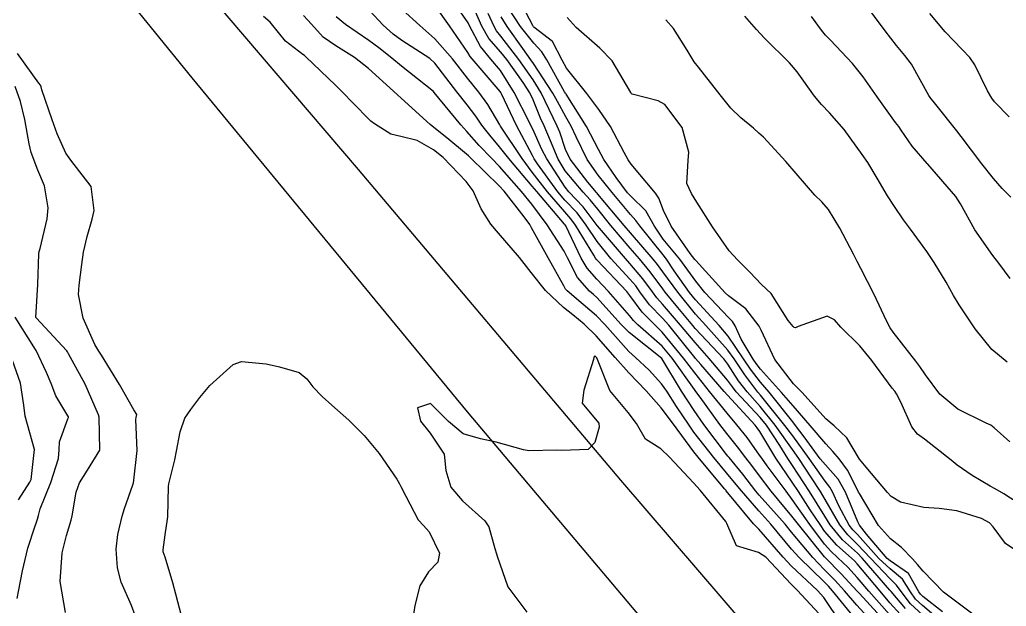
# Model space of a CAD drawing. Header units: metres. Extents: x 298520 to 308411, y 7433745 to 7450750.
# Drawn here: x 300236.3 to 300296.2, y 7449003.3 to 7449038.9 of the extents above; entities that cross this region are included whole.
import ezdxf

# ---------------------------------------------------------------- set-up
doc = ezdxf.new("R2010")
doc.units = ezdxf.units.M
doc.header["$LTSCALE"] = 10
for name, color, linetype in [('Curvas de Nivel 1m', 11, 'Continuous'), ('Curvas de Nivel 5m', 15, 'Continuous'), ('Linha Férrea', 251, 'TRACKS')]:
    doc.layers.add(name, color=color, linetype=linetype)
doc.linetypes.add('TRACKS', pattern='A,0.15,[130,ltypeshp.shx,S=0.25,R=0,X=0,Y=0],0.15', length=0.3)

msp = doc.modelspace()

# ---------------------------------------------------------------- linework, layer by layer
at = {"layer": 'Curvas de Nivel 1m', "flags": 128}
for points, elevation in [([(300290.082, 7449003.135), (300289.196, 7449004.179), (300289.17, 7449004.216), (300289.134, 7449004.251), (300287.449, 7449006.197), (300287.156, 7449006.491), (300286.259, 7449007.308), (300285.512, 7449008.225), (300285.181, 7449008.744), (300284.247, 7449010.24), (300283.219, 7449011.82), (300282.944, 7449012.253), (300282.461, 7449013.027), (300281.633, 7449014.266), (300281.25, 7449014.74), (300279.811, 7449016.292), (300279.572, 7449016.592), (300279.28, 7449017.001), (300278.173, 7449018.311), (300277.307, 7449019.288), (300276.43, 7449020.329), (300275.336, 7449021.606), (300274.989, 7449021.995), (300274.718, 7449022.349), (300274.137, 7449023.145), (300273.36, 7449024.069), (300273.096, 7449024.373), (300271.393, 7449026.363), (300271.373, 7449026.39), (300270.521, 7449027.52), (300269.659, 7449028.416), (300269.417, 7449028.7), (300268.31, 7449030.427), (300268.02, 7449031.003), (300267.461, 7449032.22), (300267.348, 7449032.441), (300267.24, 7449032.667), (300266.337, 7449034.451), (300265.503, 7449035.78), (300264.912, 7449036.469), (300264.283, 7449037.241), (300263.632, 7449038.489), (300263.536, 7449038.681), (300262.293, 7449040.503)], 719), ([(300295.067, 7449002.11), (300293.117, 7449003.583), (300292.375, 7449004.137), (300291.142, 7449005.416), (300290.812, 7449005.817), (300290.509, 7449006.16), (300289.838, 7449006.848), (300289.165, 7449007.37), (300288.434, 7449008.187), (300287.278, 7449010.123), (300287.231, 7449010.2), (300287.204, 7449010.269), (300286.548, 7449011.542), (300286.06, 7449012.217), (300285.669, 7449012.665), (300285.232, 7449013.135), (300284.282, 7449014.24), (300283.261, 7449015.441), (300282.544, 7449016.257), (300281.287, 7449017.662), (300281.018, 7449018.002), (300280.83, 7449018.277), (300280.11, 7449019.489), (300279.749, 7449020.294), (300279.579, 7449020.55), (300279.328, 7449020.799), (300277.898, 7449022.314), (300277.35, 7449022.998), (300276.375, 7449024.33), (300275.381, 7449025.555), (300274.846, 7449026.348), (300274.314, 7449027.268), (300273.411, 7449028.168), (300273.209, 7449028.372), (300272.511, 7449029.295), (300271.769, 7449030.387), (300271.449, 7449030.988), (300270.726, 7449032.397), (300269.482, 7449034.357), (300269.463, 7449034.39), (300269.452, 7449034.41), (300269.393, 7449034.502), (300268.314, 7449036.428), (300268.004, 7449036.919), (300267.523, 7449037.445), (300266.721, 7449038.448), (300265.56, 7449040.238)], 723), ([(300297.156, 7449006.398), (300296.151, 7449007.084), (300295.395, 7449008.107), (300295.176, 7449008.333), (300294.688, 7449008.607), (300293.187, 7449009.069), (300292.11, 7449009.22), (300291.19, 7449009.28), (300289.779, 7449009.586), (300289.199, 7449009.931), (300288.977, 7449010.182), (300287.693, 7449011.72), (300287.277, 7449012.199), (300287.224, 7449012.308), (300286.515, 7449013.49), (300285.743, 7449014.222), (300285.249, 7449014.645), (300283.799, 7449016.245), (300283.278, 7449016.766), (300282.154, 7449018.261), (300281.319, 7449020.031), (300281.207, 7449020.272), (300280.383, 7449021.334), (300279.341, 7449022.122), (300279.132, 7449022.302), (300277.362, 7449024.253), (300277.303, 7449024.321), (300277.005, 7449024.687), (300275.854, 7449026.335), (300275.402, 7449027.289), (300275.103, 7449028.038), (300274.917, 7449028.347), (300273.439, 7449030.109), (300273.255, 7449030.372), (300273.015, 7449030.807), (300272.169, 7449032.383), (300271.473, 7449033.426), (300270.739, 7449034.397), (300269.506, 7449035.92), (300269.239, 7449036.414), (300268.651, 7449037.55), (300267.533, 7449038.411), (300267.504, 7449038.44), (300267.459, 7449038.515), (300266.461, 7449040.451)], 724), ([(300296.473, 7449028.094), (300295.949, 7449028.633), (300295.424, 7449029.229), (300294.705, 7449030.117), (300293.458, 7449031.776), (300293.183, 7449032.133), (300291.907, 7449033.718), (300291.568, 7449034.149), (300291.485, 7449034.277), (300290.432, 7449036.166), (300290.043, 7449036.697), (300289.524, 7449037.307), (300288.839, 7449038.187), (300287.55, 7449039.939)], 729), ([(300289.001, 7449002.181), (300287.285, 7449004.044), (300287.141, 7449004.2), (300286.181, 7449005.252), (300285.202, 7449006.229), (300285.18, 7449006.256), (300285.153, 7449006.279), (300283.581, 7449008.246), (300283.18, 7449008.743), (300281.93, 7449010.263), (300281.212, 7449011.198), (300280.755, 7449011.814), (300280.394, 7449012.282), (300279.882, 7449012.943), (300279.238, 7449013.76), (300278.819, 7449014.304), (300277.626, 7449015.958), (300277.355, 7449016.319), (300277.274, 7449016.432), (300275.927, 7449018.334), (300275.304, 7449019.053), (300273.829, 7449020.362), (300273.576, 7449020.617), (300273.328, 7449020.914), (300272.064, 7449022.383), (300271.35, 7449023.118), (300270.753, 7449023.795), (300270.4, 7449024.404), (300269.458, 7449026.353), (300269.422, 7449026.42), (300269.408, 7449026.435), (300269.393, 7449026.456), (300267.707, 7449028.437), (300267.418, 7449028.777), (300266.01, 7449030.454), (300265.45, 7449031.149), (300264.853, 7449031.865), (300264.368, 7449032.476), (300263.999, 7449033.013), (300263.475, 7449033.7), (300262.846, 7449034.496), (300261.509, 7449036.24), (300261.222, 7449036.513), (300259.524, 7449037.612), (300258.989, 7449037.999), (300258.378, 7449038.547), (300257.546, 7449039.419)], 716), ([(300289.112, 7449002.78), (300287.857, 7449004.193), (300287.141, 7449005.02), (300286.583, 7449005.644), (300285.977, 7449006.218), (300285.549, 7449006.616), (300285.161, 7449007.049), (300284.263, 7449008.239), (300283.195, 7449009.752), (300282.834, 7449010.254), (300281.68, 7449011.804), (300281.349, 7449012.269), (300281.225, 7449012.452), (300280.474, 7449013.52), (300279.84, 7449014.291), (300279.253, 7449014.986), (300278.186, 7449016.311), (300277.284, 7449017.451), (300276.606, 7449018.327), (300275.316, 7449019.903), (300274.861, 7449020.347), (300274.094, 7449021.122), (300273.341, 7449022.143), (300273.166, 7449022.372), (300271.362, 7449024.273), (300271.308, 7449024.337), (300271.277, 7449024.391), (300271.172, 7449024.587), (300270.063, 7449026.41), (300269.777, 7449026.795), (300269.401, 7449027.211), (300268.363, 7449028.431), (300267.431, 7449029.623), (300266.817, 7449030.446), (300265.513, 7449032.409), (300265.481, 7449032.46), (300265.463, 7449032.499), (300264.733, 7449033.729), (300264.18, 7449034.48), (300263.496, 7449035.329), (300262.591, 7449036.499), (300261.525, 7449037.717), (300260.608, 7449038.519), (300259.547, 7449039.488)], 717), ([(300289.743, 7449002.805), (300289.123, 7449003.491), (300288.541, 7449004.186), (300287.149, 7449005.855), (300286.987, 7449006.038), (300286.799, 7449006.205), (300285.919, 7449006.977), (300285.169, 7449007.841), (300284.888, 7449008.233), (300284.285, 7449009.14), (300283.582, 7449010.246), (300283.208, 7449010.799), (300282.21, 7449012.26), (300281.239, 7449013.878), (300281.084, 7449014.115), (300280.953, 7449014.274), (300279.27, 7449016.085), (300279.078, 7449016.302), (300277.663, 7449017.942), (300277.332, 7449018.32), (300277.294, 7449018.367), (300275.712, 7449020.336), (300275.327, 7449020.762), (300274.552, 7449021.569), (300273.963, 7449022.361), (300273.705, 7449022.723), (300273.351, 7449023.135), (300272.203, 7449024.382), (300271.378, 7449025.404), (300270.708, 7449026.4), (300270.145, 7449027.153), (300269.408, 7449027.927), (300268.976, 7449028.424), (300267.748, 7449030.127), (300267.544, 7449030.438), (300267.509, 7449030.505), (300267.445, 7449030.638), (300266.473, 7449032.45), (300265.561, 7449034.38), (300265.523, 7449034.46), (300265.484, 7449034.516), (300263.782, 7449036.486), (300263.668, 7449036.642), (300263.517, 7449036.873), (300262.405, 7449038.501), (300261.551, 7449039.688)], 718), ([(300286.194, 7449002.214), (300285.127, 7449003.807), (300284.736, 7449004.234), (300283.148, 7449005.73), (300282.656, 7449006.255), (300281.17, 7449007.949), (300281.008, 7449008.109), (300280.853, 7449008.275), (300279.203, 7449010.279), (300279.187, 7449010.3), (300279.094, 7449010.411), (300277.489, 7449012.317), (300277.226, 7449012.647), (300275.997, 7449014.332), (300275.258, 7449015.315), (300274.346, 7449016.354), (300273.807, 7449016.891), (300273.284, 7449017.433), (300272.453, 7449018.378), (300271.313, 7449019.697), (300270.579, 7449020.401), (300269.885, 7449020.969), (300269.333, 7449021.409), (300268.238, 7449022.431), (300267.354, 7449023.541), (300266.648, 7449024.447), (300265.385, 7449025.915), (300264.909, 7449026.467), (300264.325, 7449027.399), (300263.839, 7449028.484), (300263.421, 7449029.062), (300262.029, 7449030.504), (300261.448, 7449030.975), (300260.437, 7449031.537), (300259.455, 7449031.785), (300258.848, 7449031.93), (300257.851, 7449032.554), (300257.629, 7449032.722), (300257.466, 7449032.868), (300255.822, 7449034.577), (300255.488, 7449034.905), (300253.702, 7449036.607), (300253.602, 7449036.696), (300253.514, 7449036.757), (300252.465, 7449037.559), (300251.616, 7449038.629), (300251.534, 7449038.72), (300251.119, 7449039.055)], 713), ([(300287.106, 7449002.428), (300285.646, 7449004.222), (300285.404, 7449004.495), (300285.138, 7449004.761), (300283.619, 7449006.245), (300283.158, 7449006.753), (300281.899, 7449008.263), (300281.185, 7449009.073), (300280.122, 7449010.286), (300279.707, 7449010.791), (300279.214, 7449011.382), (300278.442, 7449012.308), (300277.238, 7449013.852), (300276.903, 7449014.323), (300276.179, 7449015.41), (300275.589, 7449016.337), (300275.277, 7449016.774), (300274.533, 7449017.598), (300273.684, 7449018.364), (300273.298, 7449018.74), (300271.834, 7449020.385), (300271.328, 7449020.9), (300270.523, 7449021.591), (300269.543, 7449022.417), (300269.453, 7449022.527), (300269.346, 7449022.715), (300268.399, 7449024.43), (300267.39, 7449026.251), (300267.276, 7449026.441), (300266.942, 7449026.9), (300265.723, 7449028.457), (300265.418, 7449028.793), (300263.677, 7449030.486), (300263.561, 7449030.605), (300263.445, 7449030.72), (300262.245, 7449031.712), (300261.461, 7449032.325), (300261.235, 7449032.512), (300259.479, 7449034.112), (300259.257, 7449034.309), (300259.012, 7449034.537), (300257.503, 7449035.905), (300256.652, 7449036.569), (300255.52, 7449037.278), (300254.752, 7449037.818), (300254.034, 7449038.595), (300253.541, 7449039.125)], 714), ([(300292.497, 7449002.136), (300291.115, 7449003.323), (300290.68, 7449003.718), (300290.375, 7449004.161), (300289.895, 7449004.923), (300289.147, 7449005.547), (300288.456, 7449006.187), (300287.167, 7449007.627), (300286.886, 7449007.92), (300286.664, 7449008.208), (300286.024, 7449009.383), (300285.646, 7449010.223), (300285.486, 7449010.506), (300285.209, 7449010.875), (300284.228, 7449012.24), (300283.237, 7449013.617), (300282.752, 7449014.255), (300281.27, 7449016.084), (300281.116, 7449016.272), (300280.318, 7449017.319), (300279.687, 7449018.294), (300279.301, 7449018.828), (300277.964, 7449020.314), (300277.33, 7449021.011), (300276.26, 7449022.331), (300275.355, 7449023.578), (300275.032, 7449024.017), (300274.762, 7449024.349), (300273.386, 7449025.932), (300273.009, 7449026.374), (300271.412, 7449028.293), (300271.366, 7449028.345), (300271.329, 7449028.391), (300270.799, 7449029.02), (300269.737, 7449030.407), (300269.449, 7449030.996), (300269.1, 7449032.056), (300268.948, 7449032.418), (300268.46, 7449033.412), (300267.968, 7449034.433), (300267.494, 7449035.212), (300266.609, 7449036.449), (300265.527, 7449037.873), (300265.27, 7449038.203), (300265.121, 7449038.466), (300264.764, 7449039.252)], 721), ([(300292.316, 7449002.933), (300291.12, 7449003.881), (300290.978, 7449004.009), (300290.89, 7449004.154), (300290.257, 7449005.276), (300289.151, 7449006.029), (300288.961, 7449006.182), (300287.704, 7449007.658), (300287.281, 7449008.199), (300287.176, 7449008.4), (300286.438, 7449010.211), (300285.992, 7449011), (300285.219, 7449011.859), (300284.902, 7449012.233), (300283.927, 7449013.552), (300283.409, 7449014.248), (300283.246, 7449014.462), (300281.795, 7449016.265), (300281.279, 7449016.879), (300280.67, 7449017.663), (300280.252, 7449018.286), (300279.313, 7449019.659), (300278.774, 7449020.305), (300277.338, 7449021.867), (300276.969, 7449022.324), (300276.05, 7449023.639), (300275.57, 7449024.338), (300275.367, 7449024.599), (300273.949, 7449026.362), (300273.712, 7449026.681), (300273.4, 7449027.059), (300272.271, 7449028.381), (300271.429, 7449029.435), (300270.771, 7449030.397), (300270.09, 7449031.771), (300269.789, 7449032.407), (300269.469, 7449032.97), (300268.967, 7449033.907), (300268.68, 7449034.422), (300267.509, 7449036.203), (300267.338, 7449036.442), (300266.851, 7449037.115), (300265.908, 7449038.456), (300265.542, 7449039.053)], 722), ([(300296.398, 7449013.256), (300295.461, 7449014.107), (300295.245, 7449014.268), (300294.978, 7449014.381), (300293.259, 7449015.232), (300292.154, 7449016.141), (300291.285, 7449017.33), (300290.955, 7449017.821), (300290.693, 7449018.159), (300289.319, 7449019.916), (300289.151, 7449020.182), (300288.922, 7449020.589), (300288.172, 7449022.192), (300287.359, 7449023.774), (300287.145, 7449024.202), (300286.928, 7449024.646), (300286.09, 7449026.213), (300285.404, 7449027.348), (300285.005, 7449027.823), (300284.581, 7449028.232), (300283.432, 7449029.53), (300282.817, 7449030.256), (300281.458, 7449031.743), (300281.181, 7449031.995), (300280.844, 7449032.279), (300280.09, 7449032.911), (300279.475, 7449033.509), (300278.825, 7449034.307), (300277.508, 7449035.985), (300277.259, 7449036.323), (300276.82, 7449037.027), (300275.998, 7449038.335), (300275.538, 7449038.87)], 726), ([(300296.241, 7449018.096), (300295.304, 7449018.85), (300294.298, 7449020.12), (300293.337, 7449021.563), (300292.994, 7449022.133), (300292.535, 7449022.954), (300291.819, 7449024.145), (300291.373, 7449024.798), (300290.369, 7449026.165), (300289.961, 7449026.734), (300289.406, 7449027.537), (300288.989, 7449028.184), (300288.358, 7449029.261), (300287.782, 7449030.197), (300287.448, 7449030.689), (300286.354, 7449032.211), (300285.473, 7449033.224), (300284.969, 7449033.719), (300284.554, 7449034.234), (300283.505, 7449035.705), (300283.033, 7449036.255), (300281.528, 7449037.754), (300281.27, 7449038.013), (300281.03, 7449038.278), (300280.332, 7449039.08)], 727), ([(300296.42, 7449023.161), (300295.729, 7449024.105), (300295.37, 7449024.568), (300294.274, 7449026.121), (300293.409, 7449027.7), (300293.133, 7449028.133), (300291.432, 7449030.099), (300291.409, 7449030.127), (300291.394, 7449030.151), (300290.482, 7449031.193), (300289.816, 7449032.175), (300289.671, 7449032.383), (300289.468, 7449032.642), (300288.348, 7449034.191), (300287.501, 7449035.412), (300286.867, 7449036.206), (300285.527, 7449037.629), (300285.227, 7449037.922), (300284.982, 7449038.228), (300284.37, 7449039.066)], 728), ([(300243.343, 7449002.726), (300243.112, 7449003.322), (300242.483, 7449004.736), (300242.273, 7449005.607), (300242.182, 7449006.74), (300242.281, 7449007.624), (300242.555, 7449008.736), (300242.696, 7449009.22), (300243.202, 7449010.645), (300243.222, 7449010.711), (300243.226, 7449010.73), (300243.229, 7449010.756), (300243.454, 7449012.727), (300243.374, 7449014.605), (300243.391, 7449014.728), (300243.44, 7449014.912), (300243.258, 7449015.205), (300242.377, 7449016.739), (300241.291, 7449018.518), (300241.141, 7449018.752), (300240.889, 7449019.164), (300240.175, 7449020.761), (300239.906, 7449022.195), (300239.931, 7449022.764), (300240.099, 7449024.026), (300240.196, 7449024.762), (300240.42, 7449025.722), (300240.736, 7449026.757), (300240.859, 7449027.295), (300240.659, 7449028.758), (300239.437, 7449030.356), (300239.123, 7449030.775), (300238.607, 7449031.936), (300238.301, 7449032.787), (300237.67, 7449034.617), (300237.625, 7449034.798), (300237.592, 7449034.896), (300237.495, 7449035.019), (300236.198, 7449036.813)], 712), ([(300239.105, 7449002.892), (300238.781, 7449004.775), (300238.9, 7449006.524), (300238.961, 7449006.773), (300239.001, 7449006.927), (300239.165, 7449007.563), (300239.446, 7449008.501), (300239.511, 7449008.767), (300239.765, 7449010.197), (300239.965, 7449010.762), (300240.436, 7449011.532), (300241.193, 7449012.75), (300241.198, 7449012.775), (300241.148, 7449014.751), (300241.119, 7449014.887), (300240.31, 7449016.76), (300239.291, 7449018.606), (300239.231, 7449018.709), (300239.188, 7449018.772), (300237.323, 7449020.78), (300237.31, 7449020.8), (300237.304, 7449020.82), (300237.326, 7449021.119), (300237.432, 7449022.799), (300237.5, 7449024.669), (300237.516, 7449024.798), (300237.565, 7449024.987), (300238.006, 7449026.791), (300238.061, 7449027.452), (300237.828, 7449028.794), (300237.427, 7449029.748), (300237.027, 7449030.804), (300236.909, 7449031.345), (300236.635, 7449032.808), (300236.39, 7449033.9), (300236.054, 7449034.814)], 711), ([(300285.108, 7449002.537), (300283.493, 7449004.246), (300283.137, 7449004.621), (300281.603, 7449006.265), (300281.156, 7449006.547), (300279.825, 7449006.955), (300279.227, 7449008.299), (300279.175, 7449008.415), (300277.615, 7449010.316), (300277.207, 7449010.771), (300275.747, 7449012.335), (300275.228, 7449012.826), (300274.299, 7449013.42), (300273.746, 7449014.362), (300273.253, 7449015.045), (300272.145, 7449016.381), (300271.338, 7449018.344), (300271.303, 7449018.39), (300271.218, 7449018.467), (300271.173, 7449018.392), (300271.152, 7449018.253), (300270.553, 7449016.401), (300270.459, 7449015.596), (300271.256, 7449014.658), (300271.46, 7449014.388), (300271.495, 7449014.142), (300271.235, 7449013.211), (300270.827, 7449012.798), (300269.228, 7449012.728), (300268.893, 7449012.758), (300267.227, 7449012.714), (300266.898, 7449012.773), (300265.235, 7449013.24), (300264.281, 7449013.431), (300263.242, 7449013.742), (300262.343, 7449014.499), (300261.264, 7449015.587), (300260.464, 7449015.315), (300260.647, 7449014.516), (300261.242, 7449013.78), (300262.084, 7449012.501), (300262.189, 7449011.524), (300262.492, 7449010.497), (300263.191, 7449009.675), (300264.552, 7449008.469), (300264.799, 7449008.095), (300265.156, 7449006.793), (300265.253, 7449006.459), (300265.297, 7449006.313), (300265.952, 7449004.452), (300267.11, 7449002.915)], 712), ([(300236.261, 7449009.741), (300236.956, 7449010.802), (300237.027, 7449010.979), (300237.223, 7449012.8), (300236.668, 7449014.806), (300236.592, 7449015.474), (300236.378, 7449016.809), (300235.904, 7449018.197)], 709), ([(300246.157, 7449002.689), (300245.808, 7449004.007), (300245.623, 7449004.695), (300245.148, 7449006.253), (300245.037, 7449006.587), (300245.027, 7449006.702), (300245.162, 7449007.615), (300245.305, 7449008.566), (300245.316, 7449008.699), (300245.356, 7449010.543), (300245.375, 7449010.698), (300245.743, 7449012.169), (300245.848, 7449012.694), (300246.059, 7449013.873), (300246.358, 7449014.689), (300246.719, 7449015.225), (300247.265, 7449015.937), (300247.871, 7449016.671), (300249.286, 7449017.952), (300249.795, 7449018.138), (300251.286, 7449017.988), (300252.094, 7449017.812), (300253.281, 7449017.461), (300253.752, 7449017.077), (300254.127, 7449016.597), (300254.676, 7449015.998), (300255.262, 7449015.48), (300256.308, 7449014.569), (300257.239, 7449013.637), (300258.135, 7449012.551), (300259.207, 7449010.985), (300259.368, 7449010.701), (300259.455, 7449010.536), (300259.764, 7449009.961), (300260.507, 7449008.52), (300260.831, 7449008.176), (300261.166, 7449007.805), (300261.792, 7449006.504), (300261.702, 7449005.95), (300261.141, 7449005.361), (300260.604, 7449004.518), (300260.313, 7449003.324), (300260.189, 7449002.524)], 713)]:
    msp.add_lwpolyline(points, dxfattribs=dict(at, elevation=elevation))
at = {"layer": 'Curvas de Nivel 5m', "flags": 128}
for points, elevation in [([(300291.109, 7449002.766), (300290.382, 7449003.427), (300289.815, 7449004.17), (300289.532, 7449004.569), (300289.141, 7449004.95), (300287.954, 7449006.192), (300287.161, 7449007.032), (300286.573, 7449007.615), (300286.098, 7449008.216), (300285.196, 7449009.76), (300284.909, 7449010.233), (300284.372, 7449011.078), (300283.601, 7449012.246), (300283.228, 7449012.786), (300282.176, 7449014.261), (300281.26, 7449015.392), (300280.474, 7449016.282), (300279.949, 7449016.96), (300279.29, 7449017.979), (300279.045, 7449018.302), (300277.32, 7449020.139), (300277.164, 7449020.322), (300276.264, 7449021.401), (300275.494, 7449022.338), (300275.345, 7449022.537), (300274.578, 7449023.574), (300273.934, 7449024.361), (300273.373, 7449025.01), (300272.195, 7449026.382), (300271.403, 7449027.366), (300270.942, 7449027.931), (300270.526, 7449028.403), (300269.432, 7449029.694), (300268.999, 7449030.417), (300268.546, 7449031.516), (300268.148, 7449032.43), (300267.932, 7449032.897), (300267.479, 7449034.012), (300267.276, 7449034.442), (300266.875, 7449035.063), (300265.893, 7449036.456), (300265.517, 7449036.906), (300264.794, 7449037.739), (300264.373, 7449038.477), (300263.561, 7449040.346)], 720), ([(300288.18, 7449002.189), (300287.12, 7449003.343), (300286.383, 7449004.211), (300285.79, 7449004.871), (300285.146, 7449005.519), (300284.454, 7449006.237), (300283.168, 7449007.777), (300282.773, 7449008.254), (300281.199, 7449010.012), (300280.99, 7449010.273), (300280.216, 7449011.288), (300279.369, 7449012.298), (300279.304, 7449012.379), (300279.225, 7449012.48), (300277.849, 7449014.314), (300277.255, 7449015.152), (300276.492, 7449016.328), (300275.293, 7449018.312), (300273.316, 7449019.882), (300272.815, 7449020.375), (300271.339, 7449022.012), (300271.144, 7449022.196), (300270.904, 7449022.397), (300270.174, 7449023.231), (300269.568, 7449024.417), (300269.369, 7449024.826), (300268.329, 7449026.431), (300267.405, 7449027.674), (300266.774, 7449028.446), (300265.436, 7449029.966), (300264.954, 7449030.467), (300264.218, 7449031.246), (300263.459, 7449032.081), (300263.092, 7449032.494), (300261.482, 7449034.456), (300261.434, 7449034.51), (300259.506, 7449036.055), (300258.906, 7449036.539), (300258.127, 7449037.159), (300257.523, 7449037.598), (300256.094, 7449038.574), (300255.54, 7449039.04)], 715), ([(300297.192, 7449009.353), (300296.036, 7449010.098), (300295.515, 7449010.414), (300295.208, 7449010.571), (300294.127, 7449011.208), (300293.22, 7449011.833), (300292.856, 7449012.134), (300291.236, 7449013.418), (300290.806, 7449013.724), (300290.463, 7449014.162), (300289.783, 7449015.654), (300289.521, 7449016.176), (300289.423, 7449016.327), (300289.276, 7449016.507), (300288.036, 7449018.193), (300287.306, 7449019.074), (300286.16, 7449020.217), (300285.76, 7449020.656), (300285.329, 7449020.872), (300283.573, 7449020.248), (300283.404, 7449020.167), (300283.322, 7449020.185), (300283.254, 7449020.251), (300282.966, 7449020.615), (300281.929, 7449022.264), (300281.348, 7449022.808), (300280.622, 7449023.547), (300279.88, 7449024.292), (300279.371, 7449024.84), (300278.357, 7449026.31), (300277.408, 7449027.796), (300277.082, 7449028.323), (300276.815, 7449028.933), (300276.888, 7449030.326), (300276.934, 7449030.839), (300276.524, 7449032.329), (300275.477, 7449033.718), (300275.079, 7449033.946), (300273.483, 7449034.344), (300273.452, 7449034.37), (300273.412, 7449034.443), (300272.269, 7449036.382), (300271.52, 7449037.137), (300270.086, 7449038.404), (300269.542, 7449039.006)], 725), ([(300296.358, 7449032.983), (300295.481, 7449033.892), (300295.305, 7449034.112), (300295.055, 7449034.549), (300294.284, 7449036.122), (300293.977, 7449036.583), (300293.522, 7449037.054), (300292.476, 7449038.141), (300291.544, 7449039.247)], 730), ([(300236.178, 7449003.749), (300236.388, 7449004.807), (300236.51, 7449005.435), (300236.827, 7449006.803), (300236.905, 7449007.055), (300237.169, 7449007.848), (300237.409, 7449008.567), (300237.465, 7449008.796), (300237.583, 7449009.191), (300238.212, 7449010.785), (300238.68, 7449012.24), (300238.728, 7449012.777), (300238.747, 7449013.261), (300239.251, 7449014.643), (300239.287, 7449014.735), (300239.285, 7449014.77), (300239.254, 7449014.838), (300238.533, 7449016.048), (300238.236, 7449016.786), (300237.955, 7449017.465), (300237.334, 7449018.799), (300237.294, 7449018.867), (300236.049, 7449020.813)], 710)]:
    msp.add_lwpolyline(points, dxfattribs=dict(at, elevation=elevation))
at = {"layer": 'Linha Férrea', "flags": 128}
for points in [[(298729.261, 7450749.95), (298734.809, 7450730.65), (298742.343, 7450703.451), (298750.119, 7450676.237), (298757.889, 7450649.199), (298765.189, 7450623.712), (298769.985, 7450606.424), (298776.494, 7450583.287), (298783.055, 7450560.248), (298788.164, 7450542.214), (298793.821, 7450521.584), (298798.125, 7450506.606), (298804.386, 7450484.418), (298809.295, 7450466.837), (298814.551, 7450448.858), (298819.559, 7450431.225), (298826.267, 7450408.649), (298831.926, 7450389.314), (298837.135, 7450370.779), (298842.092, 7450352.398), (298847.802, 7450331.823), (298852.149, 7450316.412), (298858.34, 7450294.769), (298862.969, 7450278.965), (298867.952, 7450260.088), (298870.924, 7450249.95), (298873.722, 7450238.982), (298878.355, 7450222.697), (298882.025, 7450210.358), (298885.603, 7450197.651), (298890.189, 7450181.049), (298894.637, 7450166.006), (298898.995, 7450149.812), (298904.361, 7450131.79), (298908.122, 7450117.709), (298911.93, 7450103.946), (298916.104, 7450089.039), (298920.554, 7450073.399), (298923.212, 7450064.319), (298926.468, 7450052.577), (298930.321, 7450038.956), (298934.723, 7450023.223), (298938.252, 7450011.622), (298941.509, 7449999.193), (298944.399, 7449989.651), (298947.701, 7449977.682), (298952.335, 7449961.49), (298956.967, 7449946.581), (298961.92, 7449929.017), (298965.909, 7449915.258), (298970.082, 7449900.905), (298973.936, 7449887.787), (298977.788, 7449874.853), (298981.549, 7449862.469), (298986.366, 7449847.197), (298989.852, 7449836.37), (298994.575, 7449822.337), (298999.437, 7449807.292), (299004.068, 7449794.269), (299008.7, 7449781.657), (299013.057, 7449770.328), (299018.285, 7449757.718), (299022.322, 7449748.037), (299026.817, 7449737.63), (299031.861, 7449726.852), (299036.814, 7449716.896), (299043.096, 7449705.205), (299047.821, 7449696.534), (299054.335, 7449685.572), (299060.664, 7449675.852), (299069.469, 7449663.104), (299077.541, 7449652.872), (299085.429, 7449643.336), (299089.832, 7449637.784), (299098.728, 7449628.561), (299107.993, 7449618.793), (299117.442, 7449610.031), (299127.077, 7449601.223), (299138.453, 7449591.782), (299150.409, 7449582.651), (299162.779, 7449573.982), (299174.004, 7449567.002), (299185.962, 7449560.295), (299199.698, 7449553.222), (299213.253, 7449547.024), (299227.033, 7449541.5), (299241.999, 7449536.525), (299258.424, 7449531.831), (299277.224, 7449527.814), (299295.935, 7449525.032), (299311.589, 7449523.57), (299326.876, 7449522.883), (299340.975, 7449522.747), (299353.572, 7449523.111), (299369.274, 7449524.069), (299382.826, 7449525.211), (299396.609, 7449526.717), (299414.178, 7449529.501), (299430.969, 7449532.603), (299440.142, 7449534.839), (299451.094, 7449537.487), (299469.666, 7449542.917), (299486.963, 7449547.755), (299510.376, 7449554.83), (299531.414, 7449561.037), (299544.903, 7449564.894), (299559.186, 7449569.068), (299590.197, 7449576.665), (299616.417, 7449582.259), (299645.03, 7449585.805), (299675.251, 7449587.635), (299705.522, 7449586.259), (299732.882, 7449582.825), (299762.581, 7449576.088), (299791.888, 7449566.944), (299816.217, 7449556.896), (299840.774, 7449544.781), (299859.676, 7449534.387), (299878.529, 7449521.308), (299897.376, 7449507.135), (299919.538, 7449486.991), (299927.658, 7449478.626), (299947.133, 7449456.962), (299961.499, 7449437.961), (299971.137, 7449424.784), (299981.869, 7449408.322), (299997.595, 7449383.682), (300016.228, 7449354.96), (300035.864, 7449324.687), (300055.136, 7449295.587), (300073.232, 7449268.397), (300085.868, 7449249.95), (300089.501, 7449244.778), (300101.211, 7449227.647), (300111.197, 7449214.14), (300124.752, 7449194.736), (300135.909, 7449179.759), (300148.296, 7449162.129), (300160.805, 7449144.566), (300173.129, 7449128.481), (300185.523, 7449112.088), (300198.402, 7449095.758), (300207.462, 7449083.98), (300220.094, 7449068.515), (300233.468, 7449051.744), (300246.778, 7449035.349), (300263.478, 7449015.076), (300277.526, 7448998.444), (300292.814, 7448981.501), (300306.688, 7448964.856), (300324.623, 7448944.393), (300340.398, 7448926.517), (300357.9, 7448907.843), (300372.755, 7448891.817), (300392.041, 7448871.054), (300410.717, 7448852.066), (300427.475, 7448834.137), (300439.245, 7448822.858), (300454.898, 7448806.525), (300473.448, 7448788.164), (300493.111, 7448768.808), (300511.705, 7448749.95), (300518.198, 7448743.612), (300525.672, 7448735.984), (300530.889, 7448730.361), (300538.141, 7448723.284), (300543.771, 7448717.624), (300548.924, 7448711.903), (300554.778, 7448706.093), (300562.444, 7448698.573), (300570.483, 7448690.198), (300580.06, 7448680.508), (300590.013, 7448670.628), (300599.102, 7448661.391), (300608.565, 7448651.702), (300616.68, 7448643.32), (300625.581, 7448633.859), (300633.62, 7448625.859), (300641.21, 7448617.858), (300649.582, 7448609.897), (300659.386, 7448599.72), (300667.387, 7448591.231), (300676.098, 7448582.784), (300683.871, 7448574.669), (300691.725, 7448567.153), (300703.33, 7448554.876), (300711.744, 7448546.351), (300718.093, 7448539.767), (300726.506, 7448530.983), (300733.153, 7448523.695), (300741.152, 7448514.418), (300747.426, 7448507.242), (300750.054, 7448504.018), (300758.169, 7448493.99), (300764.854, 7448485.238), (300772.251, 7448475.55), (300781.114, 7448462.855), (300788.178, 7448452.147), (300795.99, 7448439.115), (300802.712, 7448427.661), (300809.137, 7448414.665), (300814.959, 7448402.42), (300819.763, 7448391.601), (300824.722, 7448378.533), (300829.079, 7448366.59), (300833.249, 7448353.858), (300836.592, 7448342.438), (300839.822, 7448330.572), (300842.678, 7448317.912), (300845.758, 7448304.202), (300848.387, 7448291.169), (300849.927, 7448279.903), (300851.843, 7448266.756), (300852.632, 7448254.174), (300852.974, 7448249.95), (300853.718, 7448237.64), (300853.896, 7448226.066), (300854.164, 7448215.145), (300853.836, 7448203.832), (300853.598, 7448192.905), (300852.795, 7448182.25), (300851.991, 7448170.79), (300850.801, 7448159.302), (300849.223, 7448146.768), (300848.151, 7448135.486), (300846.96, 7448124.114), (300845.442, 7448113.546), (300844.222, 7448102.204), (300842.288, 7448090.385), (300840.978, 7448078.33), (300839.608, 7448068.386), (300838.209, 7448056.39), (300836.541, 7448045.166), (300835.023, 7448032.665), (300833.535, 7448020.341), (300832.284, 7448009.205), (300831.094, 7447998.637), (300829.874, 7447985.926), (300828.432, 7447973.713), (300826.546, 7447955.639), (300825.162, 7447943.391), (300824.986, 7447942.247), (300823.836, 7447930.96), (300822.657, 7447919.829), (300821.593, 7447909.075), (300820.243, 7447895.408), (300819.533, 7447885.934), (300818.679, 7447872.07), (300818.298, 7447858.799), (300817.927, 7447851.916), (300817.786, 7447841.862), (300817.933, 7447833.489), (300818.516, 7447815.843), (300820.361, 7447795.876), (300822.449, 7447776.733), (300825.922, 7447758.996), (300827.722, 7447750.217), (300828.687, 7447743.229), (300830.467, 7447731.539), (300833.751, 7447711.152), (300838.977, 7447681.969), (300842.161, 7447664.851), (300846.249, 7447643.566), (300856.898, 7447587.933), (300861.3, 7447564.706), (300863.731, 7447552.015), (300867.081, 7447534.8), (300870.251, 7447518.153), (300879.139, 7447471.406), (300882.717, 7447452.426), (300886.196, 7447433.436), (300890.621, 7447408.952), (300893.065, 7447393.996), (300894.895, 7447382.534), (300896.018, 7447374.923), (300897.056, 7447367.88), (300898.671, 7447355.202), (300899.884, 7447344.173), (300901.155, 7447328.57), (300902.425, 7447306.17), (300902.632, 7447290.927), (300902.643, 7447274.906), (300901.209, 7447249.806), (300899.894, 7447235.454), (300897.424, 7447214.973), (300896.24, 7447207.108, -0.017609), (300893.245, 7447191.067), (300890.79, 7447180.008), (300886.347, 7447162.337), (300883.122, 7447151.267), (300877.521, 7447133.871), (300873.858, 7447123.752), (300865.532, 7447103.056), (300859.822, 7447090.388), (300850.503, 7447071.406), (300846.315, 7447063.106), (300836.805, 7447045.834), (300827.664, 7447031.197), (300815.395, 7447013.014), (300803.069, 7446996.228), (300792.968, 7446983.245), (300781.446, 7446969.292), (300759.63, 7446945.435), (300748.36, 7446933.669), (300737.301, 7446922.447), (300720.178, 7446905.644), (300707.821, 7446893.561), (300697.057, 7446883.028), (300686.376, 7446872.224), (300676.506, 7446862.329), (300660.145, 7446845.845), (300651.989, 7446837.638), (300637.917, 7446823.835), (300624.102, 7446810.419), (300614.955, 7446801.573), (300610.107, 7446796.538), (300599.124, 7446785.64, 0.017844), (300588.776, 7446774.611), (300582.973, 7446768.596), (300572.807, 7446757.15), (300570.635, 7446754.423, -0.018804), (300566.868, 7446749.902, -0.021463), (300565.197, 7446747.771, 0.014089), (300560.744, 7446742.236), (300556.818, 7446737.065), (300549.018, 7446726.402), (300544.903, 7446720.152), (300542.989, 7446717.435), (300540.702, 7446714.014), (300534.516, 7446704.131), (300528.813, 7446694.775), (300525.37, 7446688.688), (300519.775, 7446678.443, 0.017217), (300513.559, 7446666.068), (300510.115, 7446659.471), (300505.35, 7446648.44), (300501.39, 7446638.953, 0.017957), (300498.447, 7446631.125), (300492.383, 7446614.647), (300488.086, 7446600.958), (300484.889, 7446590.082), (300482.448, 7446580.533), (300479.028, 7446566.174), (300474.999, 7446546.195), (300472.245, 7446530.076), (300469.723, 7446510.133), (300467.649, 7446494.09), (300465.343, 7446472.628), (300462.509, 7446448.283), (300460.589, 7446427.75), (300458.173, 7446403.459), (300455.716, 7446377.743), (300453.679, 7446357.578), (300451.179, 7446331.957), (300448.408, 7446302.907), (300446.096, 7446278.461), (300443.948, 7446255.986), (300443.327, 7446249.95), (300441.921, 7446236.026), (300439.714, 7446214.959), (300437.145, 7446189.663), (300434.772, 7446164.489), (300432.986, 7446145.942), (300427.675, 7446092.019), (300425.457, 7446069.071), (300422.052, 7446034.05), (300420.454, 7446017.74), (300416.946, 7445981.751), (300414.159, 7445952.95), (300410.686, 7445916.311), (300408.437, 7445891.812), (300405.718, 7445868.171), (300403.766, 7445842.739), (300401.654, 7445818.651), (300400.337, 7445806.143), (300399.876, 7445801.282), (300399.266, 7445794.558)], [(298905.363, 7450145.031), (298910.207, 7450124.873), (298915.002, 7450108.012), (298921.739, 7450085.266), (298926.98, 7450064.83), (298931.003, 7450051.742), (298934.224, 7450039.953), (298937.65, 7450027.983), (298940.458, 7450017.786), (298943.206, 7450008.624), (298945.866, 7449998.811), (298948.85, 7449988.084), (298952.218, 7449977.183), (298954.849, 7449967.637), (298957.892, 7449956.733), (298961.763, 7449943.848), (298964.896, 7449932.558), (298968.973, 7449920.293), (298972.372, 7449908.382), (298975.8, 7449896.208), (298979.287, 7449884.682), (298982.035, 7449875.079), (298985.463, 7449863.464), (298988.891, 7449853.475), (298994.252, 7449836.792), (298999.642, 7449820.007), (299004.122, 7449806.223), (299009.577, 7449791.55), (299017.072, 7449771.922), (299023.852, 7449755.78), (299031.351, 7449735.099), (299042.615, 7449714.768), (299049.157, 7449702.257), (299057.947, 7449687.795), (299067.128, 7449674.025), (299074.388, 7449663.764), (299083.266, 7449652.271), (299093.226, 7449640.21), (299104.865, 7449628.3), (299116.059, 7449616.929), (299127.188, 7449606.965), (299134.846, 7449600.398), (299146.061, 7449590.999), (299159.8, 7449581.134), (299172.881, 7449572.672), (299188.754, 7449563.553), (299203.487, 7449555.781), (299219.692, 7449548.782), (299229.285, 7449544.979), (299249.695, 7449538.196), (299264.418, 7449534.22), (299286.841, 7449530.183), (299305.276, 7449527.832), (299319.472, 7449527.113), (299340.209, 7449526.73), (299362.575, 7449527.496), (299380.335, 7449528.889), (299402.027, 7449531.43), (299418.393, 7449534.55), (299439.271, 7449538.773), (299455.546, 7449542.61), (299468.219, 7449546.447), (299486.071, 7449551.679), (299502.678, 7449556.429), (299521.873, 7449562.476), (299544.903, 7449569.511), (299558.765, 7449572.874), (299572.65, 7449576.475), (299589.389, 7449580.647), (299603.615, 7449583.903), (299623.713, 7449587.445), (299640.449, 7449589.67), (299657.813, 7449590.983), (299675.925, 7449591.554), (299694.255, 7449591.042), (299708.541, 7449590.126), (299722.182, 7449588.244), (299738.919, 7449585.56), (299759.653, 7449580.821), (299775.25, 7449576.474), (299786.436, 7449572.94), (299797.015, 7449569.282), (299807.003, 7449565.52), (299816.424, 7449561.561), (299823.596, 7449557.979), (299834.148, 7449553.022), (299842.943, 7449548.641), (299850.946, 7449544.045), (299857.58, 7449540.07), (299867.592, 7449534.039), (299879.685, 7449526.144), (299888.765, 7449519.647), (299901.686, 7449509.708), (299911.305, 7449500.703), (299920.635, 7449492.515), (299928.708, 7449484.626), (299935.814, 7449476.733), (299943.925, 7449467.258), (299951.104, 7449459.003), (299957.671, 7449450.784), (299963.484, 7449442.67), (299970.77, 7449432.303), (299976.475, 7449423.904), (299982.432, 7449414.862), (299988.891, 7449404.85), (299995.852, 7449394.443), (300002.312, 7449383.928), (300010.887, 7449370.223), (300018.781, 7449358.239), (300026.569, 7449345.892), (300033.388, 7449335.88), (300041.176, 7449324.037), (300049.358, 7449311.838), (300057.288, 7449299.745), (300065.47, 7449287.364), (300073.508, 7449275.701), (300081.011, 7449264.541), (300090.196, 7449251.298), (300091.164, 7449249.95), (300100.525, 7449236.167), (300109.403, 7449223.951), (300117.162, 7449213.187), (300127.336, 7449198.457), (300139.6, 7449181.446), (300149.952, 7449166.72), (300159.813, 7449153.466), (300168.75, 7449141.382), (300179.779, 7449126.346), (300190.932, 7449112.414), (300203.876, 7449095.222), (300217.308, 7449078.587), (300230.374, 7449062.005), (300242.887, 7449046.162), (300256.877, 7449029.774), (300272.777, 7449010.921), (300288.309, 7448992.868), (300306.303, 7448971.97), (300322.512, 7448953.54), (300337.055, 7448937.024), (300349.196, 7448923.521), (300363.433, 7448907.803), (300372.178, 7448898.27), (300387.649, 7448881.624), (300402.322, 7448866.086), (300417.298, 7448851.105), (300428.763, 7448838.962), (300440.716, 7448827.379), (300454.398, 7448813.148), (300467.461, 7448800.639), (300481.638, 7448785.533), (300502.227, 7448765.254), (300514.06, 7448753.852), (300517.826, 7448749.95), (300528.275, 7448738.976), (300540.783, 7448726.333), (300551.364, 7448715.261), (300568.358, 7448698.083), (300580.431, 7448686.447), (300591.073, 7448675.242), (300605.822, 7448659.996), (300619.827, 7448645.871), (300631.531, 7448633.85), (300641.93, 7448623.388), (300651.196, 7448614.132), (300663.21, 7448601.736), (300675.654, 7448588.967), (300686.366, 7448579.136), (300697.132, 7448567.001), (300714.307, 7448549.82), (300728.065, 7448535.254), (300742.189, 7448519.954), (300754.02, 7448506), (300763.608, 7448493.67), (300772.134, 7448482.969), (300781.594, 7448469.905), (300789.873, 7448457.453), (300798.087, 7448444.138), (300806.367, 7448430.378), (300809.353, 7448423.731), (300815.826, 7448410.715), (300822.176, 7448396.83), (300827.777, 7448382.459), (300832.26, 7448369.325), (300838.297, 7448352.647), (300842.655, 7448335.903), (300846.951, 7448318.72), (300850.061, 7448305.153), (300853.485, 7448286.05), (300855.912, 7448269.922), (300857.341, 7448249.95), (300858.33, 7448231.606), (300857.942, 7448206.205), (300856.925, 7448178.368), (300854.333, 7448156.855), (300851.333, 7448129.708), (300849.095, 7448108.502), (300845.739, 7448085.317), (300843.044, 7448064.17), (300840.396, 7448043.097), (300838.567, 7448030.951), (300837.041, 7448016.016), (300835.11, 7447994.958), (300832.975, 7447975.28), (300830.738, 7447953.623), (300829.108, 7447937.188), (300828.366, 7447933.435), (300827.045, 7447924.743), (300825.629, 7447910.191), (300824.268, 7447895.589), (300822.966, 7447881.617), (300821.953, 7447863.074), (300821.73, 7447846.352), (300821.738, 7447838.346), (300822.298, 7447822.796), (300823.264, 7447806.625), (300824.128, 7447792.391), (300826.211, 7447777.691), (300829.715, 7447760.435), (300831.501, 7447751.07), (300833.495, 7447738.255), (300836.415, 7447720.056), (300862.711, 7447579.549), (300879.787, 7447489.912), (300882.904, 7447473.371), (300886.736, 7447453.399), (300891.84, 7447425.61), (300894.824, 7447408.419), (300897.501, 7447392.308), (300900.259, 7447374.699), (300902.627, 7447356.768), (300903.989, 7447344.999), (300904.86, 7447335.88), (300905.847, 7447322.28), (300906.291, 7447313.022), (300906.573, 7447308.418), (300906.759, 7447298.893), (300906.88, 7447292.725, -0.006984), (300906.844, 7447284.829), (300906.695, 7447276.838), (300906.36, 7447267.883), (300905.744, 7447256.667), (300905.23, 7447249.95), (300904.292, 7447239.525), (300903.012, 7447227.25), (300901.034, 7447212.309), (300899.543, 7447202.921, -0.011988), (300897.909, 7447194.02), (300894.997, 7447180.769), (300891.356, 7447165.387), (300887.457, 7447151.115), (300883.301, 7447137.652), (300876.75, 7447119.219), (300874.099, 7447111.988), (300871.749, 7447106.138, -0.018309), (300868.914, 7447099.764, 0.011681), (300865.826, 7447093.061), (300860.469, 7447081.825), (300851.72, 7447064.422), (300846.208, 7447053.937), (300843.033, 7447048.479), (300836.89, 7447038.137), (300827.206, 7447022.921), (300821.11, 7447014.014), (300814.857, 7447005.089), (300809.628, 7446998.099), (300801.236, 7446986.884), (300791.122, 7446974.407), (300781.425, 7446962.969), (300774.943, 7446955.767), (300762.88, 7446942.762), (300751.299, 7446930.933), (300734.873, 7446914.565), (300727.949, 7446907.628), (300717.868, 7446897.443), (300705.6, 7446885.783), (300698.716, 7446879.048), (300668.127, 7446848.06), (300640.994, 7446821.407), (300627.442, 7446808.23), (300610.345, 7446790.697), (300597.443, 7446778.155), (300592.334, 7446772.486), (300571.229, 7446748.595), (300567.705, 7446744.65), (300564.743, 7446740.8), (300562.62, 7446737.769), (300551.356, 7446722.391), (300544.903, 7446712.981), (300541.869, 7446707.917), (300539.497, 7446704.103, 0.003437), (300530.37, 7446689.205, 0.010632), (300522.744, 7446675.931, 0.016565), (300518.05, 7446666.625, -0.011698), (300511.771, 7446653.868, 0.029635), (300510.132, 7446650.211), (300505.481, 7446638.898), (300500.314, 7446625.471), (300492.316, 7446601.197), (300488.229, 7446587.047), (300485.297, 7446575.185), (300482.347, 7446562.473), (300481.087, 7446556.089, 0.004599), (300479.148, 7446545.763), (300476.443, 7446530.265), (300474.645, 7446518.085), (300472.755, 7446502.987), (300471.297, 7446490.618), (300469.17, 7446472.092), (300467.901, 7446459.793), (300466.767, 7446449.806), (300465.445, 7446435.701), (300463.191, 7446412.592), (300462.659, 7446405.266), (300461.606, 7446397.228), (300459.608, 7446375.419), (300458.167, 7446361.3), (300456.938, 7446349.283), (300454.601, 7446324.341), (300452.383, 7446301.27), (300450.408, 7446280.731), (300448.612, 7446261.944), (300447.444, 7446249.79), (300445.943, 7446235.321), (300443.682, 7446213.965), (300443.009, 7446207.561), (300441.275, 7446189.511), (300439.198, 7446168.049), (300436.473, 7446140.607), (300434.029, 7446115.856), (300431.015, 7446085.098), (300427.797, 7446052.837), (300425.199, 7446025.415), (300423.636, 7446009.727), (300422.457, 7445994.573), (300421.615, 7445989.53), (300419.286, 7445963.664), (300415.807, 7445928.192), (300414.69, 7445917.527), (300413.782, 7445904.921), (300412.247, 7445888.391), (300411.949, 7445886.157), (300411.266, 7445881.618), (300410.692, 7445876.189), (300409.038, 7445857.286), (300407.606, 7445838.578), (300405.212, 7445812.517), (300404.532, 7445804.524), (300403.437, 7445794.141)]]:
    msp.add_lwpolyline(points, format="xyb", dxfattribs=at)

doc.saveas('drawing.dxf')
